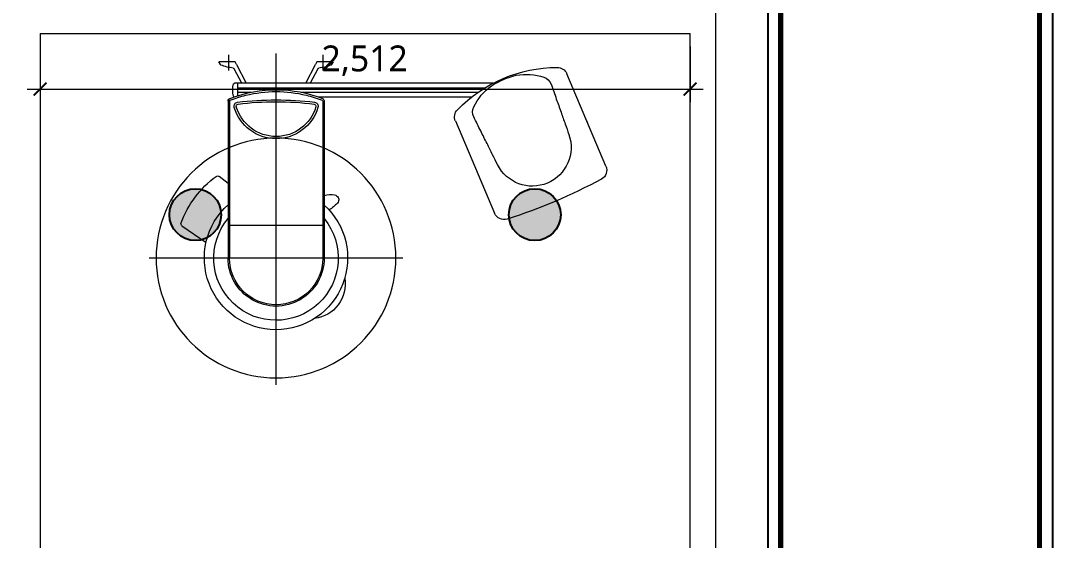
# Model space of a CAD drawing. Header units: metres. Extents: x 11578468 to 47831421, y -58341524 to -14256839.
# Drawn here: x 23845291 to 23849278, y -29062291 to -29060282 of the extents above; entities that cross this region are included whole.
import ezdxf

# ---------------------------------------------------------------- set-up
doc = ezdxf.new("R2010")
doc.units = ezdxf.units.M
doc.header["$LTSCALE"] = 50
doc.header["$MEASUREMENT"] = 0
doc.linetypes.add('DASHEDX2', pattern=[1.5, 1, -0.5])
doc.linetypes.add('DH-HID2', pattern=[1.2, 0.8, -0.4])
doc.layers.get('0').update_dxf_attribs({"linetype": 'CONTINUOUS'})
doc.layers.add('FU-FURM', color=251, linetype='DH-HID2')
doc.layers.add('wall', color=3, linetype='CONTINUOUS')
doc.layers.add('ha', color=8, linetype='CONTINUOUS', lineweight=5)
doc.styles.add('HY 울릉도 L', font='malgun.ttf')

# ---------------------------------------------------------------- blocks, each defined once
blk = doc.blocks.new('gasdgd')
at = {"layer": 'ha'}
for p, q in [((23847977.7, -29060332.3), (23847977.7, -29060232.3)), ((23845365.9, -29060332.3), (23847877.7, -29060332.3)), ((23845365.9, -29060332.3), (23845365.9, -29063232.3)), ((23847877.7, -29062430.1), (23847877.7, -29060332.3)), ((23847977.7, -29062530.1), (23847977.7, -29060332.3)), ((23845365.9, -29060382.3), (23845365.9, -29060596.8)), ((23846095, -29060475.5), (23846095, -29060414.9)), ((23846277.7, -29061690), (23846277.7, -29060409)), ((23846460.3, -29060475.5), (23846460.3, -29060414.9)), ((23847877.7, -29060382.3), (23847877.7, -29060596.8)), ((23846120.2, -29060441.6), (23846057.3, -29060441.6)), ((23846062.7, -29060452), (23846057.3, -29060441.6)), ((23846125.3, -29060451.4), (23846120.2, -29060441.6)), ((23846125.4, -29060451.4), (23846125.3, -29060451.4)), ((23846125.4, -29060451.4), (23846163, -29060523.9)), ((23846392.4, -29060523.9), (23846430, -29060451.4)), ((23846430.1, -29060451.4), (23846430, -29060451.4)), ((23846435.2, -29060441.6), (23846430.1, -29060451.4)), ((23846498, -29060441.6), (23846435.2, -29060441.6)), ((23846498, -29060441.6), (23846492.7, -29060452)), ((23846145.3, -29060523.9), (23846116.3, -29060468)), ((23846439.1, -29060468), (23846410.1, -29060523.9)), ((23847552.7, -29060844.2), (23847401.2, -29060487.3)), ((23847117.1, -29060523.9), (23846117.8, -29060523.9)), ((23846129.3, -29060523.9), (23846129.3, -29060572.2)), ((23845315.9, -29060546.8), (23847927.7, -29060546.8)), ((23846129.3, -29060542.2), (23847084.7, -29060542.2)), ((23846129.3, -29060559.1), (23846179.9, -29060559.1)), ((23846376.4, -29060559.1), (23847058.6, -29060559.1)), ((23846442.4, -29060577.4), (23847033.7, -29060577.4)), ((23846092.3, -29060594.1), (23846092.3, -29061199.9)), ((23846097.8, -29060594.1), (23846097.8, -29061199.9)), ((23846458.5, -29060594.1), (23846458.5, -29061199.9)), ((23846464, -29060594.1), (23846464, -29061199.9)), ((23846970.7, -29060670), (23847122.2, -29061027)), ((23846092.3, -29060911.7), (23846057.5, -29060884.3)), ((23845914, -29061074.8), (23846008.2, -29061139.9)), ((23846458.5, -29061073.9), (23846097.8, -29061073.9)), ((23846768.2, -29061199.9), (23845788.1, -29061199.9)), ((23847977.7, -29061402.8), (23847977.7, -29061332.3))]:
    blk.add_line(p, q, dxfattribs=at)
at = {"layer": 'ha', "const_width": 7.5}
for points in [[(23845390.9, -29060521.8), (23845340.9, -29060571.8)], [(23847852.7, -29060571.8), (23847902.7, -29060521.8)]]:
    blk.add_lwpolyline(points, dxfattribs=at)
at = {"layer": 'ha', "extrusion": (0, 0, -1)}
for centre, major_axis, start_param, end_param in [((23846066.7, -29060450), (3.15, 3.15), 2.730948, 3.448334), ((23846130.3, -29060288.3), (126, -126), 0.884042, 1.160152), ((23846425.1, -29060288.3), (126, 126), 1.981441, 2.25755), ((23846488.7, -29060450), (3.15, -3.15), -0.306742, 0.410644), ((23846112.3, -29060470.1), (3.15, 3.15), 5.596431, 6.589927), ((23846443.1, -29060470.1), (3.15, -3.15), 2.834851, 3.828347), ((23847367, -29061005.3), (383.5, -383.5), 3.129187, 3.921943), ((23847280.3, -29060801.1), (223.9, 223.9), 4.931336, 5.261387), ((23847244, -29060715.6), (159.5, -159.5), 3.758531, 4.237682), ((23847364.3, -29060502.9), (28.3, -28.3), 3.926034, 5.096361), ((23846278.1, -29061042.7), (348.9, -348.9), 3.563968, 4.300302), ((23846199.8, -29060550.7), (63, -63), 2.084765, 2.627624), ((23846117.9, -29060528), (2.92, -2.92), 2.672465, 3.900286), ((23847244.1, -29060715.6), (159.5, 159.5), 4.384245, 4.863395), ((23847299.7, -29060542.1), (30.6, 30.6), 5.808719, 6.728091), ((23846280.3, -29061051.6), (350.3, 350.3), 5.126958, 5.255453), ((23846117.4, -29060573.6), (2.52, -2.52), 1.411055, 2.084755), ((23846278.1, -29061044.1), (344.8, -344.8), 3.685255, 4.168727), ((23846276, -29061051.6), (350.4, -350.4), 4.169327, 4.297818), ((23846105.1, -29060594), (9.05, 9.05), 3.924955, 5.329229), ((23846102.4, -29060594.1), (3.23, -3.23), 2.356571, 3.556017), ((23846131.4, -29060613), (11.1, 11.1), 3.641048, 5.371872), ((23846278.1, -29060569.9), (119.3, 119.3), 1.071298, 3.641091), ((23846132.3, -29060612.9), (5.76, 5.76), 3.640516, 5.371441), ((23846278.1, -29060570), (113.3, 113.3), 1.071873, 3.640516), ((23846278.1, -29061886.7), (917.7, -917.7), 3.812134, 4.041848), ((23846278.1, -29061761.4), (824.4, -824.4), 3.800644, 4.053337), ((23846424, -29060612.9), (5.76, -5.76), 4.053337, 5.784262), ((23846424.9, -29060613), (11.1, 11.1), 5.623702, 7.354527), ((23846453.9, -29060594.1), (3.23, 3.23), 5.868761, 7.068207), ((23846451.2, -29060594), (9.05, 9.05), 6.065564, 7.070619), ((23847080.6, -29060635.1), (30.6, -30.6), 1.893836, 2.813207), ((23847007.5, -29060654.4), (28.3, -28.3), 1.954769, 3.125097), ((23846277.7, -29061199.9), (327.6, 327.6), 0.785398, 7.068583), ((23847267.9, -29060771.9), (106.1, -106.1), -1.125128, 1.893073), ((23847515.8, -29060859.9), (28.3, -28.3), -1.186824, 0.286236), ((23846278.1, -29061199.9), (276.8, 276.8), 4.280378, 4.865147), ((23846052, -29060891.4), (6.36, 6.36), 4.865147, 6.152286), ((23846526.9, -29059026.1), (1501.5, 1501.5), 1.861532, 2.048005), ((23846489.8, -29061042.3), (61.9, -61.9), 3.627228, 4.093164), ((23846498.6, -29060978.6), (16.5, -16.5), 4.175297, 4.905165), ((23846502.8, -29060974.2), (12.3, 12.3), 0.268823, 1.052289), ((23846277.7, -29061199.9), (267.9, -70), -1.088128, 3.723453), ((23846380, -29060860.7), (130.9, -130.9), -0.031593, 0.193767), ((23846503.5, -29060975.7), (11.6, -11.6), -0.595835, 0.009098), ((23846277.7, -29061199.9), (170.1, -170.1), -1.470299, 3.047153), ((23847159.1, -29061011.3), (28.3, -28.3), 0.481709, 1.954769), ((23845919.3, -29061067.5), (6.36, 6.36), 2.99324, 4.280378), ((23846278.1, -29061199.9), (131.4, 131.4), 0.785398, 3.926991), ((23846278.1, -29061199.9), (127.5, -127.5), -0.785398, 2.356194), ((23846410.8, -29061299.9), (95.1, 95.1), 0.622062, 2.23845)]:
    blk.add_ellipse(centre, major_axis=major_axis, ratio=1, start_param=start_param, end_param=end_param, dxfattribs=at)
at = {"layer": 'ha'}
for points, knots in [([(23847340.5, -29060527.6), (23847347.3, -29060546.8), (23847360.2, -29060583.1), (23847378.4, -29060634.6), (23847394.6, -29060680.1), (23847404.7, -29060708.6), (23847409.4, -29060721.9)], [0, 0, 0, 0, 68.626498, 129.641678, 183.841932, 231.31563, 231.31563, 231.31563, 231.31563]), ([(23847133.7, -29060838.9), (23847127.4, -29060826.2), (23847113.9, -29060799), (23847092.2, -29060755.6), (23847067.9, -29060706.8), (23847050.8, -29060672.5), (23847041.8, -29060654.4)], [0, 0, 0, 0, 47.690633, 102.195027, 163.378696, 231.31563, 231.31563, 231.31563, 231.31563]), ([(23847482.8, -29060679.6), (23847481.9, -29060676.9), (23847480, -29060671.5), (23847477.4, -29060666.3), (23847476.1, -29060663.8)], [0, 0, 0, 0, 9.665258, 19.331666, 19.331666, 19.331666, 19.331666])]:
    blk.add_open_spline(points, degree=3, knots=knots, dxfattribs=at)
at = {"layer": 'ha', "style": 'HY 울릉도 L'}
blk.add_text('2,512', height=100, dxfattribs=at).set_placement((23846453.9, -29060478.3))

msp = doc.modelspace()

# ---------------------------------------------------------------- hatches: boundary and pattern name
at = {"layer": 'wall', "ltscale": 10}
h = msp.add_hatch(color=1, dxfattribs=at)
h.dxf.hatch_style = 1
h.paths.add_polyline_path([(23846065.9, -29061032.3, 1), (23845865.9, -29061032.3, 1)])
h = msp.add_hatch(color=1, dxfattribs=at)
h.dxf.hatch_style = 1
h.paths.add_polyline_path([(23847377.7, -29061032.3, 1), (23847177.7, -29061032.3, 1)])

# ---------------------------------------------------------------- linework, layer by layer
msp.add_lwpolyline([(23849277.7, -29056372.3), (23849277.7, -29064392.3), (23837427.7, -29064392.3), (23837427.7, -29056372.3), (23849277.7, -29056372.3)])
at = {"color": 10, "linetype": 'DASHEDX2', "ltscale": 5, "const_width": 20}
msp.add_lwpolyline([(23849227.7, -29056422.3), (23849227.7, -29064342.3), (23837477.7, -29064342.3), (23837477.7, -29056422.3)], close=True, dxfattribs=at)
msp.add_lwpolyline([(23848227.7, -29063792.3), (23842327.7, -29063792.3), (23842327.7, -29056972.3), (23848227.7, -29056972.3), (23848227.7, -29063792.3)], dxfattribs=at)
msp.add_lwpolyline([(23848177.7, -29063742.3), (23842377.7, -29063742.3), (23842377.7, -29057022.3), (23848177.7, -29057022.3)], close=True)
for centre in [(23845965.9, -29061032.3), (23847277.7, -29061032.3)]:
    msp.add_circle(centre, 100)

# ---------------------------------------------------------------- block references
at = {"layer": 'FU-FURM', "color": 8, "ltscale": 30}
msp.add_blockref('gasdgd', (0, 0), dxfattribs=at)

doc.saveas('drawing.dxf')
